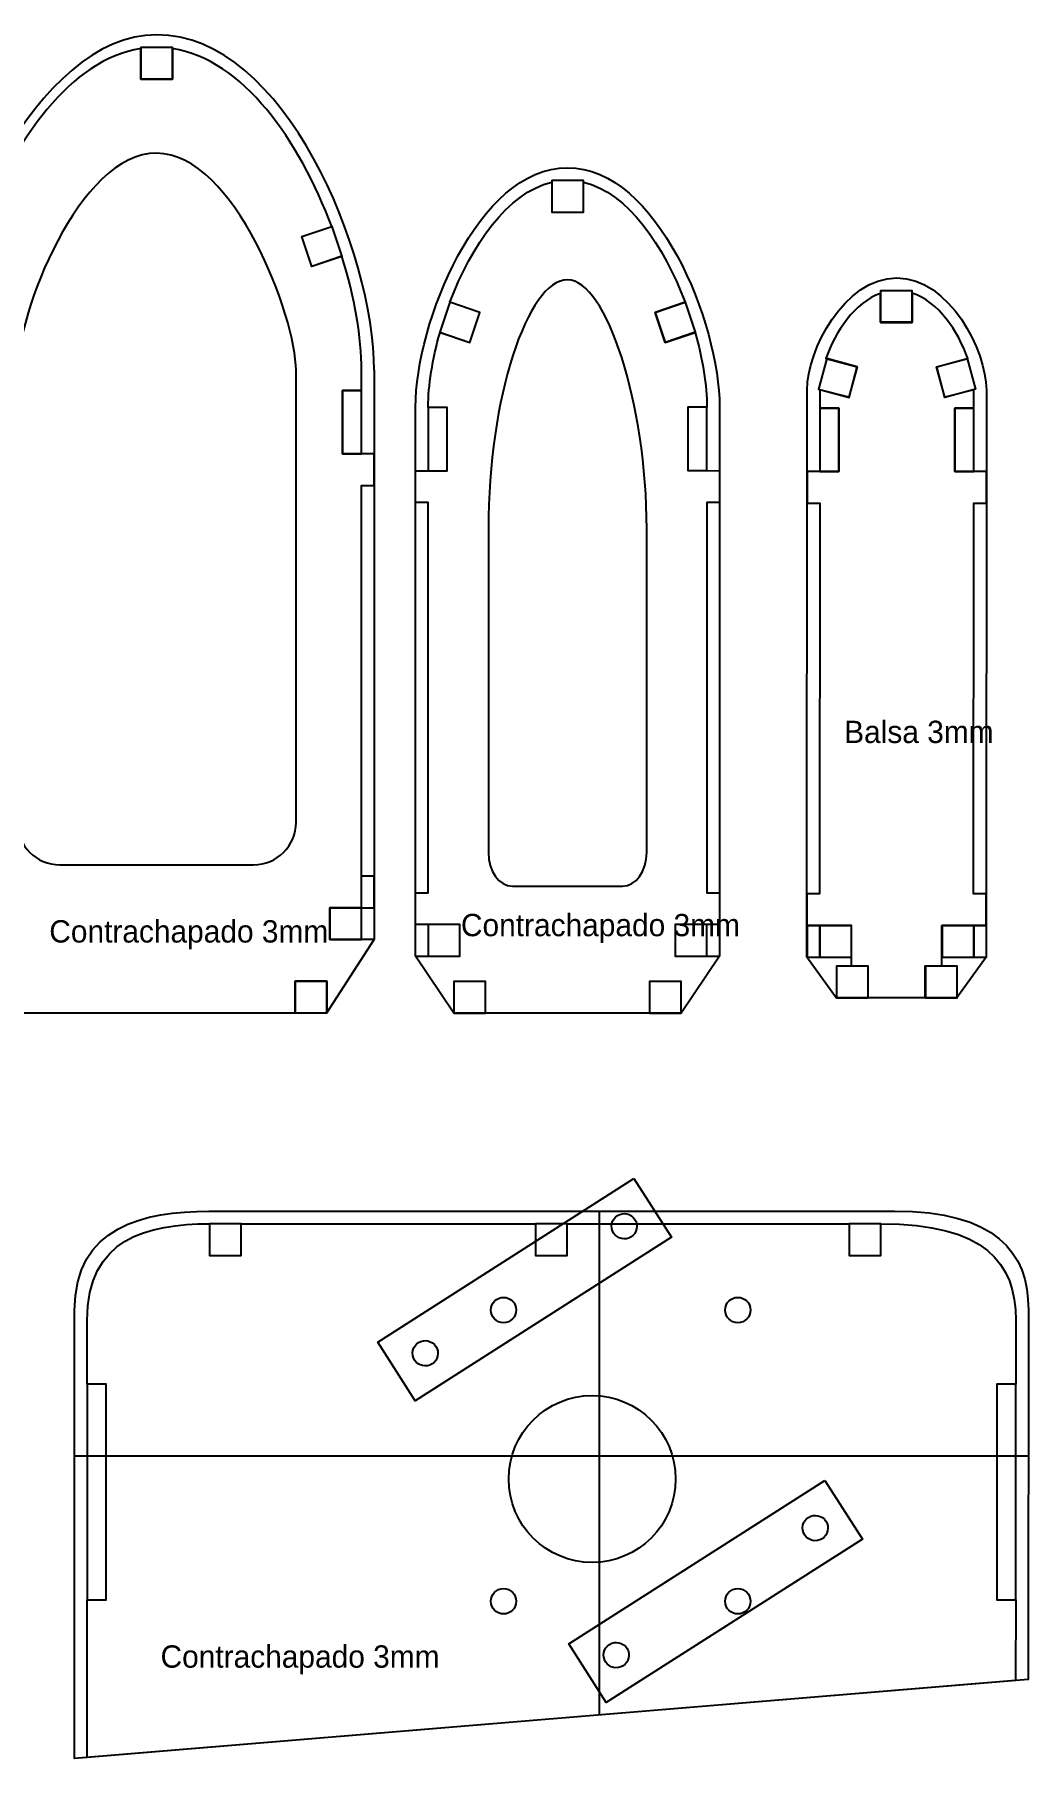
# Model space of a CAD drawing. Header units: millimetres. Extents: x 69 to 698, y -204 to 471.
# Drawn here: x 222.8 to 379.8, y 199.1 to 471.4 of the extents above; entities that cross this region are included whole.
import ezdxf

# ---------------------------------------------------------------- set-up
doc = ezdxf.new("R2010")
doc.units = ezdxf.units.MM
doc.layers.add('Cuadernas', color=7, linetype='Continuous')
doc.styles.get("Standard").update_dxf_attribs({"font": 'txt.shx', "bigfont": 'extfont2.shx'})

msp = doc.modelspace()

# ---------------------------------------------------------------- linework, layer by layer
at = {"layer": 'Cuadernas'}
for points in [[(239.63, 464.39), (244.63, 464.39), (244.63, 469.39), (239.63, 469.39), (239.63, 464.39)], [(304.5, 443.39), (309.5, 443.39), (309.5, 448.39), (304.5, 448.39), (304.5, 443.39)], [(356.43, 425.98), (361.43, 425.98), (361.43, 430.98), (356.43, 430.98), (356.43, 425.98)], [(271.48, 405.21), (274.48, 405.21), (274.48, 415.21), (271.48, 415.21), (271.48, 405.21)], [(285, 402.55), (288, 402.55), (288, 412.55), (285, 412.55), (285, 402.55)], [(326, 402.56), (329, 402.56), (329, 412.56), (326, 412.56), (326, 402.56)], [(346.84, 402.42), (349.84, 402.42), (349.84, 412.42), (346.84, 412.42), (346.84, 402.42)], [(368.14, 402.42), (371.14, 402.42), (371.14, 412.42), (368.14, 412.42), (368.14, 402.42)], [(269.48, 328.51), (274.48, 328.51), (274.48, 333.51), (269.48, 333.51), (269.48, 328.51)], [(285, 325.85), (290, 325.85), (290, 330.85), (285, 330.85), (285, 325.85)], [(324, 325.85), (329, 325.85), (329, 330.85), (324, 330.85), (324, 325.85)], [(344.83, 325.72), (346.84, 325.72), (346.84, 330.72), (344.83, 330.72), (344.83, 325.72)], [(346.84, 325.72), (351.84, 325.72), (351.84, 330.72), (346.84, 330.72), (346.84, 325.72)], [(366.14, 325.72), (371.14, 325.72), (371.14, 330.72), (366.14, 330.72), (366.14, 325.72)], [(371.14, 325.72), (373.13, 325.72), (373.13, 330.72), (371.14, 330.72), (371.14, 325.72)], [(349.47, 319.31), (354.47, 319.31), (354.47, 324.31), (349.47, 324.31), (349.47, 319.31)], [(363.5, 319.31), (368.5, 319.31), (368.5, 324.31), (363.5, 324.31), (363.5, 319.31)], [(264.01, 316.94), (269.01, 316.94), (269.01, 321.94), (264.01, 321.94), (264.01, 316.94)], [(289.05, 316.87), (294.05, 316.87), (294.05, 321.87), (289.05, 321.87), (289.05, 316.87)], [(319.96, 316.87), (324.96, 316.87), (324.96, 321.87), (319.96, 321.87), (319.96, 316.87)], [(250.46, 278.6), (255.46, 278.6), (255.46, 283.6), (250.46, 283.6), (250.46, 278.6)], [(301.96, 278.6), (306.96, 278.6), (306.96, 283.6), (301.96, 283.6), (301.96, 278.6)], [(351.45, 278.6), (356.45, 278.6), (356.45, 283.6), (351.45, 283.6), (351.45, 278.6)], [(231.16, 224.22), (234.16, 224.22), (234.16, 258.25), (231.16, 258.25), (231.16, 224.22)], [(374.76, 224.22), (377.76, 224.22), (377.76, 258.25), (374.76, 258.25), (374.76, 224.22)]]:
    msp.add_lwpolyline(points, close=True, dxfattribs=at)
for centre, major_axis in [((296.9, 269.98), (0, 2)), ((333.89, 269.98), (0, 2)), ((310.89, 243.29), (0, 13.18)), ((296.9, 223.98), (0, 2)), ((333.89, 223.98), (0, 2))]:
    msp.add_ellipse(centre, major_axis=major_axis, ratio=1, dxfattribs=at)
for points, knots in [([(276.48, 418.4), (276.49, 436.97), (262.37, 471.44), (242.13, 471.4), (242.13, 471.4), (223.16, 471.44), (207.78, 437.55), (207.78, 418.4), (207.78, 418.4), (207.78, 418.1), (207.78, 412.94), (207.78, 405.21), (207.78, 405.21), (207.78, 405.21), (207.78, 400.2), (207.78, 400.2), (207.78, 400.2), (207.78, 400.2), (207.78, 328.51), (207.78, 328.51), (207.78, 328.51), (207.78, 328.51), (209.78, 328.51), (209.78, 328.51), (209.78, 328.51), (209.78, 328.51), (209.78, 396.08), (209.78, 396.08)], [0, 0, 0, 0, 0.142857, 0.142857, 0.142857, 0.142857, 0.285714, 0.285714, 0.285714, 0.285714, 0.428571, 0.428571, 0.428571, 0.428571, 0.571429, 0.571429, 0.571429, 0.571429, 0.714286, 0.714286, 0.714286, 0.714286, 0.857143, 0.857143, 0.857143, 0.857143, 1, 1, 1, 1]), ([(331, 325.85), (331, 325.85), (331, 412.6), (331, 412.6), (331, 412.6), (331.01, 425.84), (321.14, 450.43), (307, 450.4), (307, 450.4), (292.86, 450.43), (283, 425.84), (283, 412.6), (283, 412.6), (283, 412.6), (283, 325.85), (283, 325.85), (283, 325.85), (283, 325.85), (289.05, 316.87), (289.05, 316.87), (289.05, 316.87), (289.05, 316.87), (324.96, 316.87), (324.96, 316.87), (324.96, 316.87), (324.96, 316.87), (331, 325.85), (331, 325.85)], [0, 0, 0, 0, 0.142857, 0.142857, 0.142857, 0.142857, 0.285714, 0.285714, 0.285714, 0.285714, 0.428571, 0.428571, 0.428571, 0.428571, 0.571429, 0.571429, 0.571429, 0.571429, 0.714286, 0.714286, 0.714286, 0.714286, 0.857143, 0.857143, 0.857143, 0.857143, 1, 1, 1, 1]), ([(269.76, 441.13), (269.76, 441.13), (265.03, 439.53), (265.03, 439.53), (265.03, 439.53), (265.03, 439.53), (266.63, 434.8), (266.63, 434.8), (266.63, 434.8), (266.63, 434.8), (271.36, 436.4), (271.36, 436.4), (271.36, 436.4), (271.36, 436.4), (269.76, 441.13), (269.76, 441.13)], [0, 0, 0, 0, 0.25, 0.25, 0.25, 0.25, 0.5, 0.5, 0.5, 0.5, 0.75, 0.75, 0.75, 0.75, 1, 1, 1, 1]), ([(373.13, 415.29), (373.13, 421.49), (367.32, 433), (358.98, 432.99), (358.98, 432.99), (350.64, 433), (344.83, 421.49), (344.83, 415.29), (344.83, 415.29), (344.83, 415.29), (344.8, 325.72), (344.8, 325.72), (344.8, 325.72), (344.8, 325.72), (349.44, 319.31), (349.44, 319.31), (349.44, 319.31), (349.44, 319.31), (368.47, 319.31), (368.47, 319.31), (368.47, 319.31), (368.47, 319.31), (373.1, 325.72), (373.1, 325.72), (373.1, 325.72), (373.1, 325.72), (373.13, 415.29), (373.13, 415.29)], [0, 0, 0, 0, 0.142857, 0.142857, 0.142857, 0.142857, 0.285714, 0.285714, 0.285714, 0.285714, 0.428571, 0.428571, 0.428571, 0.428571, 0.571429, 0.571429, 0.571429, 0.571429, 0.714286, 0.714286, 0.714286, 0.714286, 0.857143, 0.857143, 0.857143, 0.857143, 1, 1, 1, 1]), ([(288.43, 429.15), (288.43, 429.15), (293.17, 427.55), (293.17, 427.55), (293.17, 427.55), (293.17, 427.55), (291.57, 422.82), (291.57, 422.82), (291.57, 422.82), (291.57, 422.82), (286.83, 424.42), (286.83, 424.42), (286.83, 424.42), (286.83, 424.42), (288.43, 429.15), (288.43, 429.15)], [0, 0, 0, 0, 0.25, 0.25, 0.25, 0.25, 0.5, 0.5, 0.5, 0.5, 0.75, 0.75, 0.75, 0.75, 1, 1, 1, 1]), ([(325.57, 429.15), (325.57, 429.15), (320.83, 427.55), (320.83, 427.55), (320.83, 427.55), (320.83, 427.55), (322.43, 422.82), (322.43, 422.82), (322.43, 422.82), (322.43, 422.82), (327.17, 424.42), (327.17, 424.42), (327.17, 424.42), (327.17, 424.42), (325.57, 429.15), (325.57, 429.15)], [0, 0, 0, 0, 0.25, 0.25, 0.25, 0.25, 0.5, 0.5, 0.5, 0.5, 0.75, 0.75, 0.75, 0.75, 1, 1, 1, 1]), ([(347.92, 420.25), (347.92, 420.25), (352.75, 418.95), (352.75, 418.95), (352.75, 418.95), (352.75, 418.95), (351.45, 414.13), (351.45, 414.13), (351.45, 414.13), (351.45, 414.13), (346.62, 415.42), (346.62, 415.42), (346.62, 415.42), (346.62, 415.42), (347.92, 420.25), (347.92, 420.25)], [0, 0, 0, 0, 0.25, 0.25, 0.25, 0.25, 0.5, 0.5, 0.5, 0.5, 0.75, 0.75, 0.75, 0.75, 1, 1, 1, 1]), ([(370.12, 420.25), (370.12, 420.25), (365.29, 418.95), (365.29, 418.95), (365.29, 418.95), (365.29, 418.95), (366.59, 414.13), (366.59, 414.13), (366.59, 414.13), (366.59, 414.13), (371.42, 415.42), (371.42, 415.42), (371.42, 415.42), (371.42, 415.42), (370.12, 420.25), (370.12, 420.25)], [0, 0, 0, 0, 0.25, 0.25, 0.25, 0.25, 0.5, 0.5, 0.5, 0.5, 0.75, 0.75, 0.75, 0.75, 1, 1, 1, 1]), ([(276.48, 418.4), (276.48, 418.4), (276.48, 328.51), (276.48, 328.51), (276.48, 328.51), (276.48, 328.51), (274.48, 328.51), (274.48, 328.51), (274.48, 328.51), (274.48, 328.51), (274.48, 396.7), (274.48, 396.7)], [0, 0, 0, 0, 0.333333, 0.333333, 0.333333, 0.333333, 0.666667, 0.666667, 0.666667, 0.666667, 1, 1, 1, 1]), ([(317.48, 290.75), (317.48, 290.75), (277.03, 264.91), (277.03, 264.91), (277.03, 264.91), (277.03, 264.91), (282.95, 255.64), (282.95, 255.64), (282.95, 255.64), (282.95, 255.64), (323.4, 281.48), (323.4, 281.48), (323.4, 281.48), (323.4, 281.48), (317.48, 290.75), (317.48, 290.75)], [0, 0, 0, 0, 0.25, 0.25, 0.25, 0.25, 0.5, 0.5, 0.5, 0.5, 0.75, 0.75, 0.75, 0.75, 1, 1, 1, 1]), ([(358.62, 285.62), (358.62, 285.62), (250.35, 285.59), (250.35, 285.59), (250.35, 285.59), (240.26, 285.58), (229.18, 283.25), (229.16, 269.93), (229.16, 269.93), (229.16, 269.93), (229.16, 199.14), (229.16, 199.14), (229.16, 199.14), (229.16, 199.14), (379.75, 211.65), (379.75, 211.65), (379.75, 211.65), (379.75, 211.65), (379.76, 269.98), (379.76, 269.98), (379.76, 269.98), (379.79, 279.21), (374.54, 285.59), (358.62, 285.62)], [0, 0, 0, 0, 0.166667, 0.166667, 0.166667, 0.166667, 0.333333, 0.333333, 0.333333, 0.333333, 0.5, 0.5, 0.5, 0.5, 0.666667, 0.666667, 0.666667, 0.666667, 0.833333, 0.833333, 0.833333, 0.833333, 1, 1, 1, 1]), ([(347.64, 243.08), (347.64, 243.08), (307.19, 217.24), (307.19, 217.24), (307.19, 217.24), (307.19, 217.24), (313.11, 207.97), (313.11, 207.97), (313.11, 207.97), (313.11, 207.97), (353.56, 233.81), (353.56, 233.81), (353.56, 233.81), (353.56, 233.81), (347.64, 243.08), (347.64, 243.08)], [0, 0, 0, 0, 0.25, 0.25, 0.25, 0.25, 0.5, 0.5, 0.5, 0.5, 0.75, 0.75, 0.75, 0.75, 1, 1, 1, 1])]:
    msp.add_open_spline(points, degree=3, knots=knots, dxfattribs=at)
at = {"layer": 'Cuadernas', "color": 254}
for points, knots in [([(209.78, 418.41), (209.78, 423.53), (210.89, 429.9), (212.9, 436.4), (212.9, 436.4), (212.9, 436.4), (217.64, 434.8), (217.64, 434.8), (217.64, 434.8), (217.64, 434.8), (219.24, 439.53), (219.24, 439.53), (219.24, 439.53), (219.24, 439.53), (214.5, 441.13), (214.5, 441.13), (214.5, 441.13), (219.61, 454.68), (228.53, 467.53), (239.63, 469.22), (239.63, 469.22), (239.63, 469.22), (239.63, 464.39), (239.63, 464.39), (239.63, 464.39), (239.63, 464.39), (244.63, 464.39), (244.63, 464.39), (244.63, 464.39), (244.63, 464.39), (244.64, 469.22), (244.64, 469.22), (244.64, 469.22), (255.74, 467.53), (264.66, 454.69), (269.76, 441.14), (269.76, 441.14), (269.76, 441.14), (265.03, 439.53), (265.03, 439.53), (265.03, 439.53), (265.03, 439.53), (266.63, 434.8), (266.63, 434.8), (266.63, 434.8), (266.63, 434.8), (271.38, 436.41), (271.38, 436.41), (271.38, 436.41), (273.39, 429.91), (274.48, 423.53), (274.48, 418.4), (274.48, 418.4), (274.48, 418.4), (274.48, 415.21), (274.48, 415.21), (274.48, 415.21), (274.48, 415.21), (271.48, 415.21), (271.48, 415.21), (271.48, 415.21), (271.48, 415.21), (271.48, 405.21), (271.48, 405.21), (271.48, 405.21), (271.48, 405.21), (276.48, 405.21), (276.48, 405.21), (276.48, 405.21), (276.48, 405.21), (276.48, 400.2), (276.48, 400.2), (276.48, 400.2), (276.48, 400.2), (274.48, 400.2), (274.48, 400.2), (274.48, 400.2), (274.48, 400.2), (274.48, 338.51), (274.48, 338.51), (274.48, 338.51), (274.48, 338.51), (276.48, 338.51), (276.48, 338.51), (276.48, 338.51), (276.48, 338.51), (276.48, 333.51), (276.48, 333.51), (276.48, 333.51), (276.48, 333.51), (269.48, 333.51), (269.48, 333.51), (269.48, 333.51), (269.48, 333.51), (269.48, 328.51), (269.48, 328.51), (269.48, 328.51), (269.48, 328.51), (276.48, 328.51), (276.48, 328.51), (276.48, 328.51), (276.48, 328.51), (269.01, 316.94), (269.01, 316.94), (269.01, 316.94), (269.01, 316.94), (269.01, 321.94), (269.01, 321.94), (269.01, 321.94), (269.01, 321.94), (264.01, 321.94), (264.01, 321.94), (264.01, 321.94), (264.01, 321.94), (264.01, 316.94), (264.01, 316.94), (264.01, 316.94), (264.01, 316.94), (220.26, 316.94), (220.26, 316.94), (220.26, 316.94), (220.26, 316.94), (220.26, 321.94), (220.26, 321.94), (220.26, 321.94), (220.26, 321.94), (215.26, 321.94), (215.26, 321.94), (215.26, 321.94), (215.26, 321.94), (215.26, 316.94), (215.26, 316.94), (215.26, 316.94), (215.26, 316.94), (207.78, 328.51), (207.78, 328.51), (207.78, 328.51), (207.78, 328.51), (214.78, 328.51), (214.78, 328.51), (214.78, 328.51), (214.78, 328.51), (214.78, 333.51), (214.78, 333.51), (214.78, 333.51), (214.78, 333.51), (207.78, 333.51), (207.78, 333.51), (207.78, 333.51), (207.78, 333.51), (207.78, 338.51), (207.78, 338.51), (207.78, 338.51), (207.78, 338.51), (209.78, 338.51), (209.78, 338.51), (209.78, 338.51), (209.78, 338.51), (209.78, 400.21), (209.78, 400.21), (209.78, 400.21), (209.78, 400.21), (207.78, 400.2), (207.78, 400.2), (207.78, 400.2), (207.78, 400.2), (207.78, 405.21), (207.78, 405.21), (207.78, 405.21), (207.78, 405.21), (212.78, 405.21), (212.78, 405.21), (212.78, 405.21), (212.78, 405.21), (212.78, 415.21), (212.78, 415.21), (212.78, 415.21), (212.78, 415.21), (209.78, 415.21), (209.78, 415.21), (209.78, 415.21), (209.78, 415.21), (209.78, 418.41), (209.78, 418.41)], [0, 0, 0, 0, 0.021739, 0.021739, 0.021739, 0.021739, 0.043478, 0.043478, 0.043478, 0.043478, 0.065217, 0.065217, 0.065217, 0.065217, 0.086957, 0.086957, 0.086957, 0.086957, 0.108696, 0.108696, 0.108696, 0.108696, 0.130435, 0.130435, 0.130435, 0.130435, 0.152174, 0.152174, 0.152174, 0.152174, 0.173913, 0.173913, 0.173913, 0.173913, 0.195652, 0.195652, 0.195652, 0.195652, 0.217391, 0.217391, 0.217391, 0.217391, 0.23913, 0.23913, 0.23913, 0.23913, 0.26087, 0.26087, 0.26087, 0.26087, 0.282609, 0.282609, 0.282609, 0.282609, 0.304348, 0.304348, 0.304348, 0.304348, 0.326087, 0.326087, 0.326087, 0.326087, 0.347826, 0.347826, 0.347826, 0.347826, 0.369565, 0.369565, 0.369565, 0.369565, 0.391304, 0.391304, 0.391304, 0.391304, 0.413043, 0.413043, 0.413043, 0.413043, 0.434783, 0.434783, 0.434783, 0.434783, 0.456522, 0.456522, 0.456522, 0.456522, 0.478261, 0.478261, 0.478261, 0.478261, 0.5, 0.5, 0.5, 0.5, 0.521739, 0.521739, 0.521739, 0.521739, 0.543478, 0.543478, 0.543478, 0.543478, 0.565217, 0.565217, 0.565217, 0.565217, 0.586957, 0.586957, 0.586957, 0.586957, 0.608696, 0.608696, 0.608696, 0.608696, 0.630435, 0.630435, 0.630435, 0.630435, 0.652174, 0.652174, 0.652174, 0.652174, 0.673913, 0.673913, 0.673913, 0.673913, 0.695652, 0.695652, 0.695652, 0.695652, 0.717391, 0.717391, 0.717391, 0.717391, 0.73913, 0.73913, 0.73913, 0.73913, 0.76087, 0.76087, 0.76087, 0.76087, 0.782609, 0.782609, 0.782609, 0.782609, 0.804348, 0.804348, 0.804348, 0.804348, 0.826087, 0.826087, 0.826087, 0.826087, 0.847826, 0.847826, 0.847826, 0.847826, 0.869565, 0.869565, 0.869565, 0.869565, 0.891304, 0.891304, 0.891304, 0.891304, 0.913043, 0.913043, 0.913043, 0.913043, 0.934783, 0.934783, 0.934783, 0.934783, 0.956522, 0.956522, 0.956522, 0.956522, 0.978261, 0.978261, 0.978261, 0.978261, 1, 1, 1, 1]), ([(242.13, 452.7), (254.44, 452.62), (264.13, 426.8), (264.13, 418.4), (264.13, 418.4), (264.13, 418.4), (264.13, 346.99), (264.13, 346.99), (264.13, 346.99), (264.13, 343.31), (261.12, 340.3), (257.44, 340.3), (257.44, 340.3), (257.44, 340.3), (226.82, 340.3), (226.82, 340.3), (226.82, 340.3), (223.14, 340.3), (220.13, 343.31), (220.13, 346.99), (220.13, 346.99), (220.13, 346.99), (220.13, 418.4), (220.13, 418.4), (220.13, 418.4), (220.13, 427.15), (229.78, 452.78), (242.13, 452.7)], [0, 0, 0, 0, 0.142857, 0.142857, 0.142857, 0.142857, 0.285714, 0.285714, 0.285714, 0.285714, 0.428571, 0.428571, 0.428571, 0.428571, 0.571429, 0.571429, 0.571429, 0.571429, 0.714286, 0.714286, 0.714286, 0.714286, 0.857143, 0.857143, 0.857143, 0.857143, 1, 1, 1, 1]), ([(331, 330.85), (331, 330.85), (331, 335.85), (331, 335.85), (331, 335.85), (331, 335.85), (329, 335.85), (329, 335.85), (329, 335.85), (329, 335.85), (329, 397.55), (329, 397.55), (329, 397.55), (329, 397.55), (331, 397.54), (331, 397.54), (331, 397.54), (331, 397.54), (331, 402.55), (331, 402.55), (331, 402.55), (331, 402.55), (326, 402.56), (326, 402.56), (326, 402.56), (326, 402.56), (326, 412.56), (326, 412.56), (326, 412.56), (326, 412.56), (329, 412.56), (329, 412.56), (329, 412.56), (329, 412.56), (329, 412.6), (329, 412.6), (329, 412.6), (329, 415.97), (328.35, 420.13), (327.14, 424.4), (327.14, 424.4), (327.14, 424.4), (322.43, 422.82), (322.43, 422.82), (322.43, 422.82), (322.43, 422.82), (320.83, 427.55), (320.83, 427.55), (320.83, 427.55), (320.83, 427.55), (325.57, 429.15), (325.57, 429.15), (325.57, 429.15), (322.19, 438.1), (316.53, 446.47), (309.51, 448.11), (309.51, 448.11), (309.51, 448.11), (309.5, 443.39), (309.5, 443.39), (309.5, 443.39), (309.5, 443.39), (304.5, 443.39), (304.5, 443.39), (304.5, 443.39), (304.5, 443.39), (304.51, 448.11), (304.51, 448.11), (304.51, 448.11), (297.48, 446.48), (291.81, 438.11), (288.43, 429.15), (288.43, 429.15), (288.43, 429.15), (293.17, 427.55), (293.17, 427.55), (293.17, 427.55), (293.17, 427.55), (291.57, 422.82), (291.57, 422.82), (291.57, 422.82), (291.57, 422.82), (286.87, 424.4), (286.87, 424.4), (286.87, 424.4), (285.66, 420.13), (285, 415.97), (285, 412.6), (285, 412.6), (285, 412.6), (285, 412.55), (285, 412.55), (285, 412.55), (285, 412.55), (288, 412.55), (288, 412.55), (288, 412.55), (288, 412.55), (288, 402.55), (288, 402.55), (288, 402.55), (288, 402.55), (283, 402.55), (283, 402.55), (283, 402.55), (283, 402.55), (283, 397.54), (283, 397.54), (283, 397.54), (283, 397.54), (285, 397.54), (285, 397.54), (285, 397.54), (285, 397.54), (285, 335.85), (285, 335.85), (285, 335.85), (285, 335.85), (283, 335.85), (283, 335.85), (283, 335.85), (283, 335.85), (283, 330.85), (283, 330.85), (283, 330.85), (283, 330.85), (290, 330.85), (290, 330.85), (290, 330.85), (290, 330.85), (290, 325.85), (290, 325.85), (290, 325.85), (290, 325.85), (283, 325.85), (283, 325.85), (283, 325.85), (283, 325.85), (289.05, 316.87), (289.05, 316.87), (289.05, 316.87), (289.05, 316.87), (289.05, 321.87), (289.05, 321.87), (289.05, 321.87), (289.05, 321.87), (294.05, 321.87), (294.05, 321.87), (294.05, 321.87), (294.05, 321.87), (294.05, 316.87), (294.05, 316.87), (294.05, 316.87), (294.05, 316.87), (319.96, 316.87), (319.96, 316.87), (319.96, 316.87), (319.96, 316.87), (319.96, 321.87), (319.96, 321.87), (319.96, 321.87), (319.96, 321.87), (324.96, 321.87), (324.96, 321.87), (324.96, 321.87), (324.96, 321.87), (324.96, 316.87), (324.96, 316.87), (324.96, 316.87), (324.96, 316.87), (331, 325.85), (331, 325.85), (331, 325.85), (331, 325.85), (324, 325.85), (324, 325.85), (324, 325.85), (324, 325.85), (324, 330.85), (324, 330.85), (324, 330.85), (324, 330.85), (331, 330.85), (331, 330.85)], [0, 0, 0, 0, 0.021739, 0.021739, 0.021739, 0.021739, 0.043478, 0.043478, 0.043478, 0.043478, 0.065217, 0.065217, 0.065217, 0.065217, 0.086957, 0.086957, 0.086957, 0.086957, 0.108696, 0.108696, 0.108696, 0.108696, 0.130435, 0.130435, 0.130435, 0.130435, 0.152174, 0.152174, 0.152174, 0.152174, 0.173913, 0.173913, 0.173913, 0.173913, 0.195652, 0.195652, 0.195652, 0.195652, 0.217391, 0.217391, 0.217391, 0.217391, 0.23913, 0.23913, 0.23913, 0.23913, 0.26087, 0.26087, 0.26087, 0.26087, 0.282609, 0.282609, 0.282609, 0.282609, 0.304348, 0.304348, 0.304348, 0.304348, 0.326087, 0.326087, 0.326087, 0.326087, 0.347826, 0.347826, 0.347826, 0.347826, 0.369565, 0.369565, 0.369565, 0.369565, 0.391304, 0.391304, 0.391304, 0.391304, 0.413043, 0.413043, 0.413043, 0.413043, 0.434783, 0.434783, 0.434783, 0.434783, 0.456522, 0.456522, 0.456522, 0.456522, 0.478261, 0.478261, 0.478261, 0.478261, 0.5, 0.5, 0.5, 0.5, 0.521739, 0.521739, 0.521739, 0.521739, 0.543478, 0.543478, 0.543478, 0.543478, 0.565217, 0.565217, 0.565217, 0.565217, 0.586957, 0.586957, 0.586957, 0.586957, 0.608696, 0.608696, 0.608696, 0.608696, 0.630435, 0.630435, 0.630435, 0.630435, 0.652174, 0.652174, 0.652174, 0.652174, 0.673913, 0.673913, 0.673913, 0.673913, 0.695652, 0.695652, 0.695652, 0.695652, 0.717391, 0.717391, 0.717391, 0.717391, 0.73913, 0.73913, 0.73913, 0.73913, 0.76087, 0.76087, 0.76087, 0.76087, 0.782609, 0.782609, 0.782609, 0.782609, 0.804348, 0.804348, 0.804348, 0.804348, 0.826087, 0.826087, 0.826087, 0.826087, 0.847826, 0.847826, 0.847826, 0.847826, 0.869565, 0.869565, 0.869565, 0.869565, 0.891304, 0.891304, 0.891304, 0.891304, 0.913043, 0.913043, 0.913043, 0.913043, 0.934783, 0.934783, 0.934783, 0.934783, 0.956522, 0.956522, 0.956522, 0.956522, 0.978261, 0.978261, 0.978261, 0.978261, 1, 1, 1, 1]), ([(319.5, 393.38), (319.5, 393.38), (319.5, 342.25), (319.5, 342.25), (319.5, 342.25), (319.5, 339.31), (317.79, 336.9), (315.7, 336.9), (315.7, 336.9), (315.7, 336.9), (298.3, 336.9), (298.3, 336.9), (298.3, 336.9), (296.21, 336.9), (294.5, 339.31), (294.5, 342.25), (294.5, 342.25), (294.5, 342.25), (294.5, 393.38), (294.5, 393.38), (294.5, 393.38), (294.5, 413.97), (300.65, 432.69), (307, 432.69), (307, 432.69), (313.15, 432.69), (319.5, 413.06), (319.5, 393.38)], [0, 0, 0, 0, 0.142857, 0.142857, 0.142857, 0.142857, 0.285714, 0.285714, 0.285714, 0.285714, 0.428571, 0.428571, 0.428571, 0.428571, 0.571429, 0.571429, 0.571429, 0.571429, 0.714286, 0.714286, 0.714286, 0.714286, 0.857143, 0.857143, 0.857143, 0.857143, 1, 1, 1, 1]), ([(349.84, 412.42), (349.84, 412.42), (346.84, 412.42), (346.84, 412.42), (346.84, 412.42), (346.84, 412.42), (346.84, 415.3), (346.84, 415.3), (346.84, 415.3), (346.84, 415.3), (351.42, 414.14), (351.42, 414.14), (351.42, 414.14), (351.42, 414.14), (352.72, 418.97), (352.72, 418.97), (352.72, 418.97), (352.72, 418.97), (347.79, 420.26), (347.79, 420.26), (347.79, 420.26), (349.27, 424.54), (352.36, 429.13), (356.41, 430.56), (356.41, 430.56), (356.41, 430.56), (356.4, 425.99), (356.4, 425.99), (356.4, 425.99), (356.4, 425.99), (361.4, 425.99), (361.4, 425.99), (361.4, 425.99), (361.4, 425.99), (361.4, 430.61), (361.4, 430.61), (361.4, 430.61), (365.54, 429.26), (368.69, 424.6), (370.19, 420.26), (370.19, 420.26), (370.19, 420.26), (365.27, 418.97), (365.27, 418.97), (365.27, 418.97), (365.27, 418.97), (366.56, 414.14), (366.56, 414.14), (366.56, 414.14), (366.56, 414.14), (371.14, 415.3), (371.14, 415.3), (371.14, 415.3), (371.14, 415.3), (371.14, 412.41), (371.14, 412.41), (371.14, 412.41), (371.14, 412.41), (368.14, 412.41), (368.14, 412.41), (368.14, 412.41), (368.14, 412.41), (368.14, 402.42), (368.14, 402.42), (368.14, 402.42), (368.14, 402.42), (371.14, 402.42), (371.14, 402.42), (371.14, 402.42), (371.14, 402.42), (373.13, 402.42), (373.13, 402.42), (373.13, 402.42), (373.13, 402.42), (373.13, 397.42), (373.13, 397.42), (373.13, 397.42), (373.13, 397.42), (371.14, 397.42), (371.14, 397.42), (371.14, 397.42), (371.14, 397.42), (371.11, 335.73), (371.11, 335.73), (371.11, 335.73), (371.11, 335.73), (373.1, 335.73), (373.1, 335.73), (373.1, 335.73), (373.1, 335.73), (373.1, 330.73), (373.1, 330.73), (373.1, 330.73), (373.1, 330.73), (366.11, 330.73), (366.11, 330.73), (366.11, 330.73), (366.11, 330.73), (366.11, 325.73), (366.11, 325.73), (366.11, 325.73), (366.11, 325.73), (366.11, 324.32), (366.11, 324.32), (366.11, 324.32), (366.11, 324.32), (363.47, 324.32), (363.47, 324.32), (363.47, 324.32), (363.47, 324.32), (363.47, 319.32), (363.47, 319.32), (363.47, 319.32), (363.47, 319.32), (354.44, 319.32), (354.44, 319.32), (354.44, 319.32), (354.44, 319.32), (354.44, 324.32), (354.44, 324.32), (354.44, 324.32), (354.44, 324.32), (351.81, 324.32), (351.81, 324.32), (351.81, 324.32), (351.81, 324.32), (351.81, 330.73), (351.81, 330.73), (351.81, 330.73), (351.81, 330.73), (344.8, 330.73), (344.8, 330.73), (344.8, 330.73), (344.8, 330.73), (344.8, 335.73), (344.8, 335.73), (344.8, 335.73), (344.8, 335.73), (346.81, 335.73), (346.81, 335.73), (346.81, 335.73), (346.81, 335.73), (346.84, 397.42), (346.84, 397.42), (346.84, 397.42), (346.84, 397.42), (344.83, 397.42), (344.83, 397.42), (344.83, 397.42), (344.83, 397.42), (344.83, 402.42), (344.83, 402.42), (344.83, 402.42), (344.83, 402.42), (349.84, 402.42), (349.84, 402.42), (349.84, 402.42), (349.84, 402.42), (349.84, 412.42), (349.84, 412.42)], [0, 0, 0, 0, 0.025, 0.025, 0.025, 0.025, 0.05, 0.05, 0.05, 0.05, 0.075, 0.075, 0.075, 0.075, 0.1, 0.1, 0.1, 0.1, 0.125, 0.125, 0.125, 0.125, 0.15, 0.15, 0.15, 0.15, 0.175, 0.175, 0.175, 0.175, 0.2, 0.2, 0.2, 0.2, 0.225, 0.225, 0.225, 0.225, 0.25, 0.25, 0.25, 0.25, 0.275, 0.275, 0.275, 0.275, 0.3, 0.3, 0.3, 0.3, 0.325, 0.325, 0.325, 0.325, 0.35, 0.35, 0.35, 0.35, 0.375, 0.375, 0.375, 0.375, 0.4, 0.4, 0.4, 0.4, 0.425, 0.425, 0.425, 0.425, 0.45, 0.45, 0.45, 0.45, 0.475, 0.475, 0.475, 0.475, 0.5, 0.5, 0.5, 0.5, 0.525, 0.525, 0.525, 0.525, 0.55, 0.55, 0.55, 0.55, 0.575, 0.575, 0.575, 0.575, 0.6, 0.6, 0.6, 0.6, 0.625, 0.625, 0.625, 0.625, 0.65, 0.65, 0.65, 0.65, 0.675, 0.675, 0.675, 0.675, 0.7, 0.7, 0.7, 0.7, 0.725, 0.725, 0.725, 0.725, 0.75, 0.75, 0.75, 0.75, 0.775, 0.775, 0.775, 0.775, 0.8, 0.8, 0.8, 0.8, 0.825, 0.825, 0.825, 0.825, 0.85, 0.85, 0.85, 0.85, 0.875, 0.875, 0.875, 0.875, 0.9, 0.9, 0.9, 0.9, 0.925, 0.925, 0.925, 0.925, 0.95, 0.95, 0.95, 0.95, 0.975, 0.975, 0.975, 0.975, 1, 1, 1, 1]), ([(356.45, 283.6), (356.45, 283.6), (356.45, 283.6), (356.45, 283.6), (356.45, 283.6), (356.45, 283.6), (356.45, 278.6), (356.45, 278.6), (356.45, 278.6), (356.45, 278.6), (351.45, 278.6), (351.45, 278.6), (351.45, 278.6), (351.45, 278.6), (351.46, 283.6), (351.46, 283.6), (351.46, 283.6), (351.46, 283.6), (306.96, 283.6), (306.96, 283.6), (306.96, 283.6), (306.96, 283.6), (306.96, 278.6), (306.96, 278.6), (306.96, 278.6), (306.96, 278.6), (301.96, 278.6), (301.96, 278.6), (301.96, 278.6), (301.96, 278.6), (301.96, 283.6), (301.96, 283.6), (301.96, 283.6), (301.96, 283.6), (255.46, 283.6), (255.46, 283.6), (255.46, 283.6), (255.46, 283.6), (255.46, 278.6), (255.46, 278.6), (255.46, 278.6), (255.46, 278.6), (250.46, 278.6), (250.46, 278.6), (250.46, 278.6), (250.46, 278.6), (250.46, 283.6), (250.46, 283.6), (250.46, 283.6), (240.65, 283.59), (231.18, 281.32), (231.16, 268.35), (231.16, 268.35), (231.16, 268.35), (231.16, 258.25), (231.16, 258.25), (231.16, 258.25), (231.16, 258.25), (234.16, 258.25), (234.16, 258.25), (234.16, 258.25), (234.16, 258.25), (234.16, 224.22), (234.16, 224.22), (234.16, 224.22), (234.16, 224.22), (231.15, 224.22), (231.15, 224.22), (231.15, 224.22), (231.15, 224.22), (231.16, 199.31), (231.16, 199.31), (231.16, 199.31), (231.16, 199.31), (377.75, 211.48), (377.75, 211.48), (377.75, 211.48), (377.75, 211.48), (377.76, 224.22), (377.76, 224.22), (377.76, 224.22), (377.76, 224.22), (374.76, 224.22), (374.76, 224.22), (374.76, 224.22), (374.76, 224.22), (374.76, 258.25), (374.76, 258.25), (374.76, 258.25), (374.76, 258.25), (377.76, 258.25), (377.76, 258.25), (377.76, 258.25), (377.76, 258.25), (377.76, 268.4), (377.76, 268.4), (377.76, 268.4), (377.79, 277.44), (372.95, 283.6), (356.45, 283.6)], [0, 0, 0, 0, 0.04, 0.04, 0.04, 0.04, 0.08, 0.08, 0.08, 0.08, 0.12, 0.12, 0.12, 0.12, 0.16, 0.16, 0.16, 0.16, 0.2, 0.2, 0.2, 0.2, 0.24, 0.24, 0.24, 0.24, 0.28, 0.28, 0.28, 0.28, 0.32, 0.32, 0.32, 0.32, 0.36, 0.36, 0.36, 0.36, 0.4, 0.4, 0.4, 0.4, 0.44, 0.44, 0.44, 0.44, 0.48, 0.48, 0.48, 0.48, 0.52, 0.52, 0.52, 0.52, 0.56, 0.56, 0.56, 0.56, 0.6, 0.6, 0.6, 0.6, 0.64, 0.64, 0.64, 0.64, 0.68, 0.68, 0.68, 0.68, 0.72, 0.72, 0.72, 0.72, 0.76, 0.76, 0.76, 0.76, 0.8, 0.8, 0.8, 0.8, 0.84, 0.84, 0.84, 0.84, 0.88, 0.88, 0.88, 0.88, 0.92, 0.92, 0.92, 0.92, 0.96, 0.96, 0.96, 0.96, 1, 1, 1, 1])]:
    msp.add_open_spline(points, degree=3, knots=knots, dxfattribs=at)
at = {"layer": 'Cuadernas'}
for points in [[(312, 285.61), (312, 285.61), (312, 205.99), (312, 205.99)], [(379.74, 246.91), (379.74, 246.91), (229.14, 246.91), (229.14, 246.91)]]:
    msp.add_open_spline(points, degree=3, dxfattribs=at)
at = {"layer": 'Cuadernas', "color": 1}
for points in [[(314.88, 284.91), (313.95, 284.31), (313.68, 283.07), (314.27, 282.14), (314.27, 282.14), (314.87, 281.22), (316.11, 280.94), (317.04, 281.53), (317.04, 281.53), (317.96, 282.13), (318.24, 283.37), (317.64, 284.3), (317.64, 284.3), (317.05, 285.23), (315.81, 285.5), (314.88, 284.91)], [(283.46, 264.83), (282.53, 264.24), (282.25, 263), (282.85, 262.07), (282.85, 262.07), (283.44, 261.14), (284.68, 260.87), (285.61, 261.46), (285.61, 261.46), (286.54, 262.05), (286.81, 263.29), (286.22, 264.22), (286.22, 264.22), (285.63, 265.15), (284.38, 265.42), (283.46, 264.83)], [(345.04, 237.23), (344.11, 236.64), (343.84, 235.4), (344.43, 234.47), (344.43, 234.47), (345.03, 233.54), (346.27, 233.27), (347.2, 233.86), (347.2, 233.86), (348.12, 234.46), (348.4, 235.7), (347.8, 236.63), (347.8, 236.63), (347.21, 237.55), (345.97, 237.83), (345.04, 237.23)], [(313.62, 217.16), (312.69, 216.57), (312.41, 215.33), (313.01, 214.4), (313.01, 214.4), (313.6, 213.47), (314.84, 213.2), (315.77, 213.79), (315.77, 213.79), (316.7, 214.38), (316.97, 215.62), (316.38, 216.55), (316.38, 216.55), (315.79, 217.48), (314.54, 217.75), (313.62, 217.16)]]:
    msp.add_open_spline(points, degree=3, knots=[0, 0, 0, 0, 0.25, 0.25, 0.25, 0.25, 0.5, 0.5, 0.5, 0.5, 0.75, 0.75, 0.75, 0.75, 1, 1, 1, 1], dxfattribs=at)

# ---------------------------------------------------------------- texts
at = {"layer": 'Cuadernas', "char_height": 3.5278, "attachment_point": 1}
for s, insert in [('\\fAvantGarde Bk BT;Balsa 3mm', (350.68, 363.06)), ('\\fAvantGarde Bk BT;Contrachapado 3mm', (290.17, 332.55)), ('\\fAvantGarde Bk BT;Contrachapado 3mm', (225.17, 331.55)), ('\\fAvantGarde Bk BT;Contrachapado 3mm', (242.74, 217.02))]:
    msp.add_mtext(s, dxfattribs=dict(at, insert=insert))

doc.saveas('drawing.dxf')
